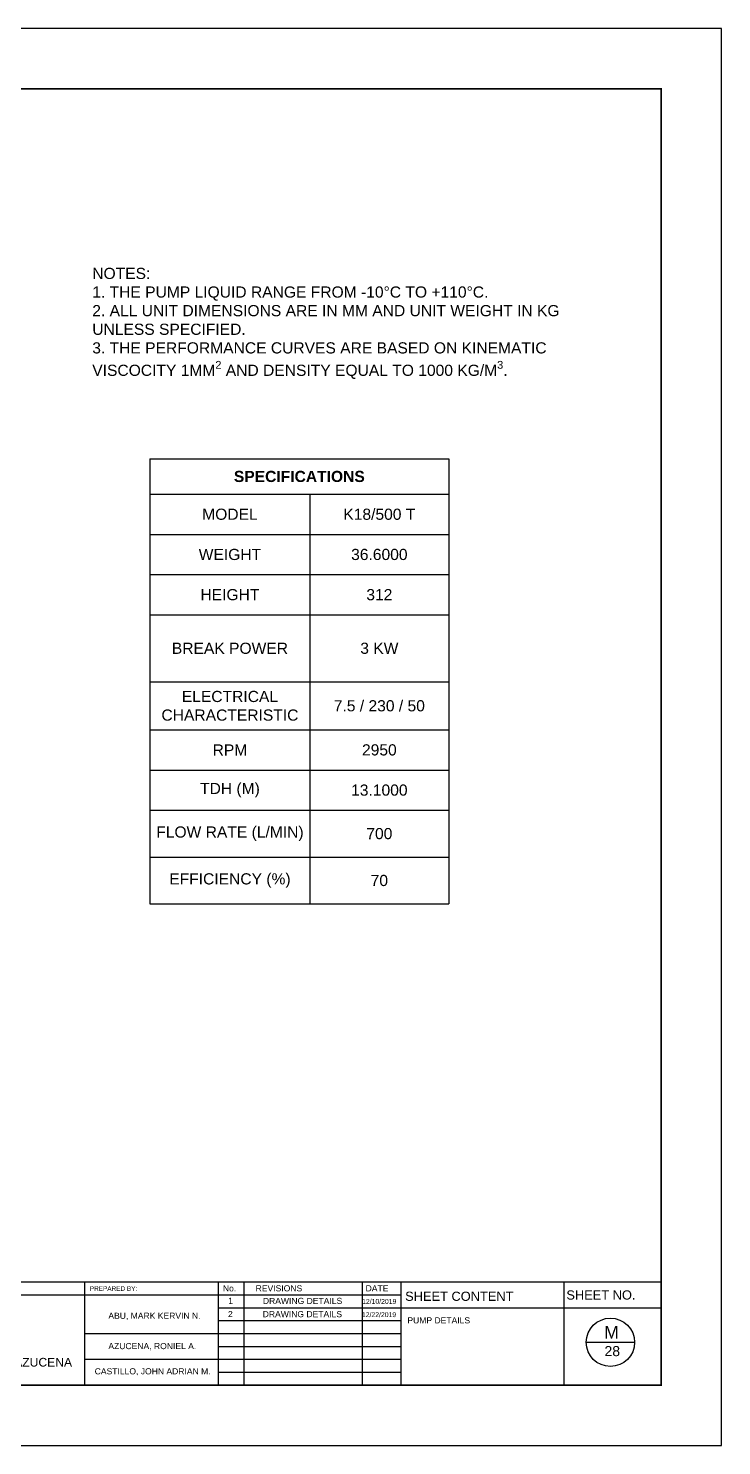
# Model space of a CAD drawing. Header units: millimetres. Extents: x 48.9 to 66.8, y 20.2 to 32.9.
# Drawn here: x 60.6 to 66.81, y 20.22 to 32.91 of the extents above; entities that cross this region are included whole.
import ezdxf

# ---------------------------------------------------------------- set-up
doc = ezdxf.new("R2010")
doc.units = ezdxf.units.MM
doc.header["$MEASUREMENT"] = 0
doc.layers.add('.1', color=1, linetype='Continuous')
doc.layers.add('template', color=7, linetype='Continuous')
doc.styles.add('arial', font='arial.ttf')

# ---------------------------------------------------------------- blocks, each defined once
blk = doc.blocks.new('*T12')
at = {"color": 0, "linetype": 'ByBlock', "lineweight": -2, "transparency": 16777216}
for p, q in [((0, 0), (2.675074985071717, 0)), ((0, 0), (0, -3.985669903402922)), ((2.675074985071717, 0), (2.675074985071717, -3.985669903402922)), ((0, -0.3169055019652234), (2.675074985071717, -0.3169055019652234)), ((1.43256583602988, -0.3169055019652234), (1.43256583602988, -3.985669903402922)), ((0, -0.6769055019652228), (2.675074985071717, -0.6769055019652228)), ((0, -1.036905501965222), (2.675074985071717, -1.036905501965222)), ((0, -1.396905501965222), (2.675074985071717, -1.396905501965222)), ((0, -1.996905501965223), (2.675074985071717, -1.996905501965223)), ((0, -2.426579407723068), (2.675074985071717, -2.426579407723068)), ((0, -2.786579407723067), (2.675074985071717, -2.786579407723067)), ((0, -3.146579407723067), (2.675074985071717, -3.146579407723067)), ((0, -3.566124655562994), (2.675074985071717, -3.566124655562994)), ((0, -3.985669903402922), (2.675074985071717, -3.985669903402922))]:
    blk.add_line(p, q, dxfattribs=at)
at = {"color": 0, "transparency": 16777216, "char_height": 0.1, "attachment_point": 5, "style": 'arial'}
for s, insert, width in [('{\\fArial|b1|i0|c0|p34;SPECIFICATIONS}', (1.337537492535859, -0.1584527509826117), 2.555074985071717), ('MODEL', (0.7162829180149402, -0.4969055019652231), 1.31256583602988), ('\\A1;K18/500 T', (2.053820410550799, -0.4969055019652231), 1.122509149041837), ('WEIGHT', (0.7162829180149402, -0.856905501965219), 1.31256583602988), ('36.6000', (2.053820410550799, -0.856905501965219), 1.122509149041837), ('HEIGHT', (0.7162829180149402, -1.216905501965218), 1.31256583602988), ('312', (2.053820410550799, -1.216905501965218), 1.122509149041837), ('BREAK POWER', (0.7162829180149402, -1.696905501965222), 1.31256583602988), ('3 KW', (2.053820410550799, -1.696905501965222), 1.122509149041837), ('ELECTRICAL CHARACTERISTIC', (0.7162829180149402, -2.211742454844142), 1.31256583602988), ('7.5 / 230 / 50', (2.053820410550799, -2.211742454844142), 1.122509149041837), ('RPM', (0.7162829180149402, -2.606579407723068), 1.31256583602988), ('2950', (2.053820410550799, -2.606579407723068), 1.122509149041837), ('TDH (M)', (0.7162829180149402, -2.966579407723067), 1.31256583602988), ('13.1000', (2.053820410550799, -2.966579407723067), 1.122509149041837), ('FLOW RATE (L/MIN)', (0.7162829180149402, -3.356352031643027), 1.31256583602988), ('700', (2.053820410550799, -3.356352031643027), 1.122509149041837), ('EFFICIENCY (%)', (0.7162829180149402, -3.775897279482955), 1.31256583602988), ('70', (2.053820410550799, -3.775897279482955), 1.122509149041837)]:
    blk.add_mtext(s, dxfattribs=dict(at, insert=insert, width=width))

msp = doc.modelspace()

# ---------------------------------------------------------------- linework, layer by layer
at = {"layer": '.1', "color": 0}
msp.add_line((66.80652973683667, 32.90834916443597), (48.91080064248612, 32.90834916443597), dxfattribs=at)
at = {"layer": 'template'}
for p, q in [((66.80652973683667, 20.21865035207832), (66.80652973683667, 32.90834916443597)), ((49.99539028456806, 21.68395406881696), (66.26423491579558, 21.68395406881696)), ((61.10408642052752, 21.68395406881696), (61.10408642052752, 20.76094517311934)), ((62.29909536016729, 21.68395406881696), (62.29909536016729, 20.76094517311934)), ((62.52984758409136, 21.68395406881696), (62.52984758409136, 20.76094517311934)), ((63.58704345675031, 21.68395406881696), (63.58704345675031, 20.76094517311934)), ((63.93317179263713, 21.68395406881696), (63.93317179263713, 20.76094517311934)), ((65.39233242592852, 21.68395406881696), (65.39233242592852, 20.76094517311934)), ((52.85188917524059, 21.5685779568549), (63.04949363427974, 21.5685779568549)), ((62.29909536016729, 21.45320184489258), (64.23880890514434, 21.45320184489258)), ((62.73245298459435, 21.5685779568549), (63.93317179263713, 21.56857795685484)), ((63.63284671850428, 21.45320184489258), (66.2642349157957, 21.45320184489258)), ((62.29909536016729, 21.33782573293057), (63.93317179263713, 21.33782573293032)), ((61.10408642052752, 21.222449620968), (63.04949363428037, 21.222449620968)), ((62.73245298459435, 21.222449620968), (63.93317179263713, 21.222449620968)), ((62.29909536016729, 21.10707350900596), (63.93317179263713, 21.10707350900568)), ((65.5943981784807, 21.14383978962279), (66.02705859833944, 21.14383978962279)), ((61.10408642052752, 20.99169739704381), (63.04949363428037, 20.99169739704381)), ((62.73245298459435, 20.99169739704381), (63.93317179263713, 20.99169739704381)), ((62.29909536016729, 20.87632128508141), (63.93317179263713, 20.87632128508141)), ((48.91080064248612, 20.21865035207832), (66.80652973683667, 20.21865035207832))]:
    msp.add_line(p, q, dxfattribs=at)
at = {"layer": 'template', "linetype": 'Continuous', "const_width": 0.01538348159496552}
msp.add_lwpolyline([(49.99539028456806, 20.76094517311934), (66.2642349157957, 20.76094517311934), (66.2642349157957, 32.36605434339523), (49.99539028456806, 32.36605434339523)], close=True, dxfattribs=at)
at = {"layer": 'template'}
msp.add_circle((65.81072838840961, 21.14383978962279), 0.2163302099292027, dxfattribs=at)

# ---------------------------------------------------------------- block references
msp.add_blockref('*T12', (61.68843035333126, 29.05419625413828))

# ---------------------------------------------------------------- texts
at = {"insert": (61.1723175211834, 30.76421209863041), "char_height": 0.1, "attachment_point": 1, "style": 'arial'}
msp.add_mtext_dynamic_manual_height_columns('\\A1;NOTES:\\P1. THE PUMP LIQUID RANGE FROM -10°C TO +110°C.\\P2. ALL UNIT DIMENSIONS ARE IN MM AND UNIT WEIGHT IN KG UNLESS SPECIFIED.\\P3. THE PERFORMANCE CURVES ARE BASED ON KINEMATIC VISCOCITY 1MM{\\H0.7x;\\S2^ ;} AND DENSITY EQUAL TO 1000 KG/M{\\H0.7x;\\S3^ ;}.', width=4.758927878163263, gutter_width=1, heights=[0], dxfattribs=at)
at = {"layer": 'template', "style": 'arial'}
for s, height, p in [('PREPARED BY: ', 0.04110273988654849, (61.15062555174111, 21.6043739580767)), ('No.', 0.05480365318206463, (62.34196108898519, 21.59979196783657)), ('REVISIONS', 0.05480365318206463, (62.63494446157344, 21.59979196783657)), ('DATE', 0.05480365318206463, (63.61941183813215, 21.59979196783657)), ('SHEET CONTENT', 0.08220547977309696, (63.97320094752459, 21.51520116710761)), ('SHEET NO.', 0.08220547977309696, (65.41650503856178, 21.5266140156469)), ('1', 0.05480365318206463, (62.38923448271319, 21.48808562751312)), ('DRAWING DETAILS', 0.05480365318206463, (62.69985064158053, 21.48725979079184)), ('12/10/2019', 0.0438429225456517, (63.58801586093668, 21.48812164250042)), ('ABU, MARK KERVIN N.', 0.05480365318206463, (61.3164715000934, 21.35414649087882)), ('2', 0.05480365318206463, (62.38756305659143, 21.36951529507578)), ('DRAWING DETAILS', 0.05480365318206463, (62.69817921545877, 21.3686894583545)), ('12/22/2019', 0.0438429225456517, (63.58634443481492, 21.36955131006308)), ('PUMP DETAILS', 0.05480365318206463, (63.99330347405689, 21.31316251978918)), ('M', 0.112504446685946, (65.75484028287937, 21.17751664364882)), ('AZUCENA, RONIEL A.', 0.05480365318206463, (61.3164715000934, 21.08275520897518)), ('28', 0.09000355734875679, (65.75754893727448, 21.02017819449069)), ('ENGR. RONIEL A. AZUCENA', 0.07758177730316146, (59.53426062059921, 20.92664315056972)), ('CASTILLO, JOHN ADRIAN M.', 0.05480365318206463, (61.19388960701318, 20.85699609585884))]:
    msp.add_text(s, height=height, dxfattribs=at).set_placement(p)

doc.saveas('drawing.dxf')
